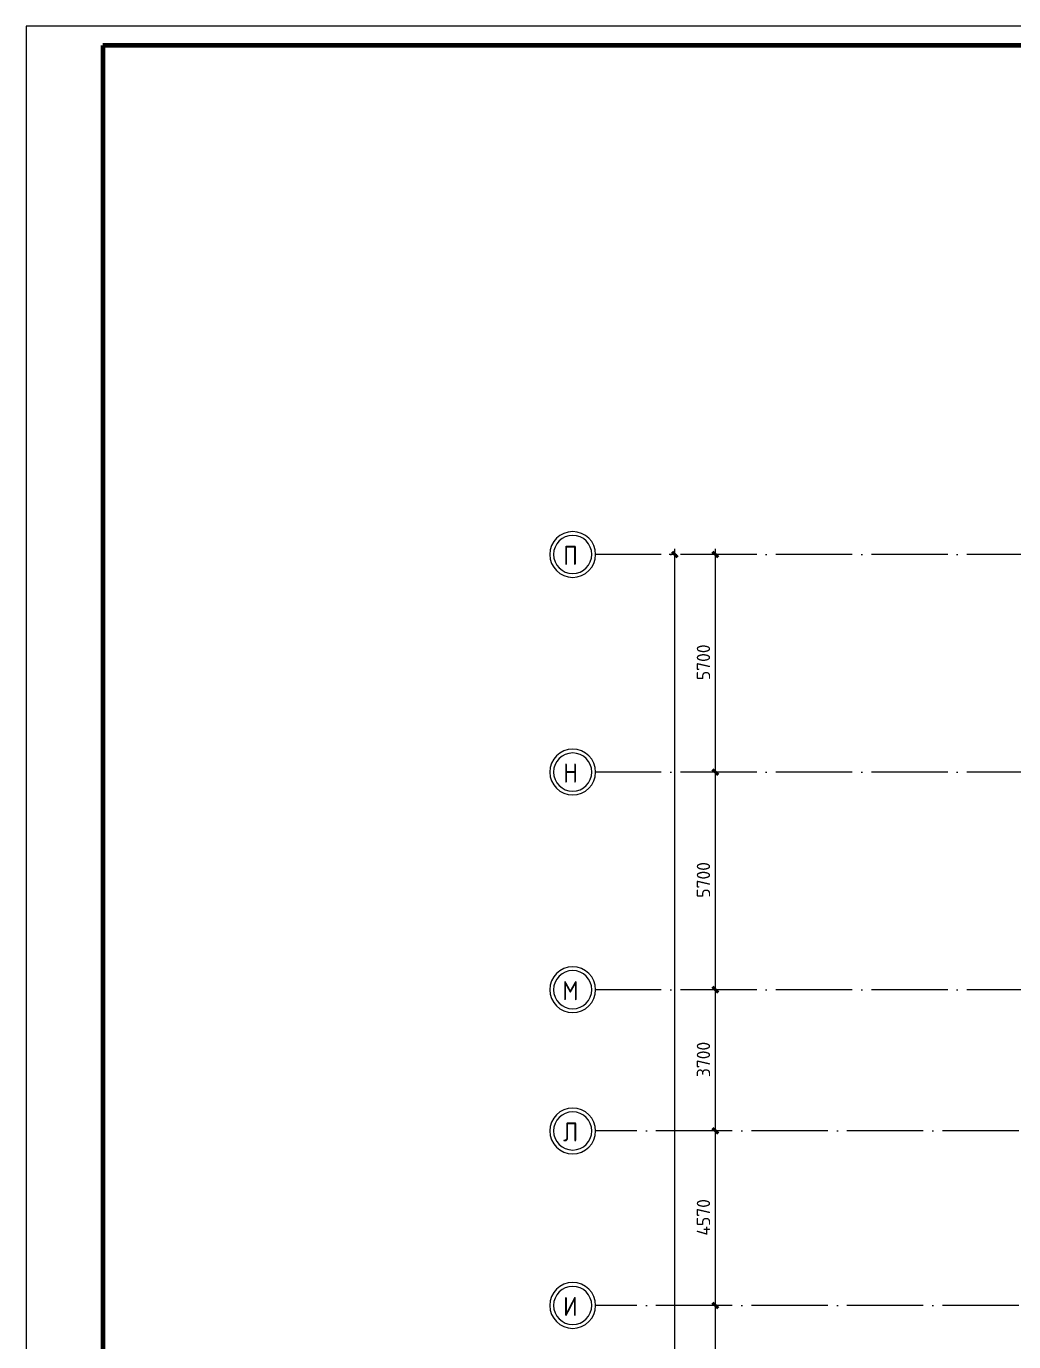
# Model space of a CAD drawing. Header units: millimetres. Extents: x -695119 to 412940, y -249585 to 622758.
# Drawn here: x -42483 to -16635, y 87415 to 121869 of the extents above; entities that cross this region are included whole.
import ezdxf

# ---------------------------------------------------------------- set-up
doc = ezdxf.new("R2010")
doc.units = ezdxf.units.MM
doc.linetypes.add('ADSK_Линия сетки', pattern=[25, 20, -2.5, 0, -2.5])
for name, color, linetype, lineweight in [('Оси', 252, 'Continuous', 9), ('ОФ_рамка', 8, 'Continuous', 60), ('Размеры', 7, 'Continuous', 9)]:
    doc.layers.add(name, color=color, linetype=linetype, lineweight=lineweight)
doc.styles.add('GOST Common_2', font='', dxfattribs={"width": 0.9, "height": 250})
doc.styles.add('GOST Common_4', font='', dxfattribs={"height": 7})
doc.styles.get('GOST Common_2').set_extended_font_data('GOST type B')
doc.styles.get('GOST Common_4').set_extended_font_data('GOST type B')

# ---------------------------------------------------------------- blocks, each defined once
blk = doc.blocks.new('1 этаж')
at = {"layer": 'Оси', "color": 251, "linetype": 'ADSK_Линия сетки', "ltscale": 100, "true_color": 0x636466}
for p, q in [((-808, 26858), (-72530, 26858)), ((-808, 21158), (-72530, 21158)), ((-808, 15458), (-72530, 15458)), ((-26450, 11758), (-72530, 11758)), ((-26450, 7188), (-72530, 7188))]:
    blk.add_line(p, q, dxfattribs=at)
at = {"layer": 'Оси', "color": 251, "lineweight": 20, "true_color": 0x636466}
for centre, radius, start, end in [((-73130, 26858), 600, 90, 270), ((-73130, 26858), 500, 90, 270), ((-73130, 26858), 600, 270, 90), ((-73130, 26858), 500, 270, 90), ((-73130, 21158), 600, 90, 270), ((-73130, 21158), 600, 270, 90), ((-73130, 21158), 500, 90, 270), ((-73130, 21158), 500, 270, 90), ((-73130, 15458), 600, 90, 270), ((-73130, 15458), 500, 90, 270), ((-73130, 15458), 600, 270, 90), ((-73130, 15458), 500, 270, 90), ((-73130, 11758), 600, 90, 270), ((-73130, 11758), 500, 90, 270), ((-73130, 11758), 600, 270, 90), ((-73130, 11758), 500, 270, 90), ((-73130, 7188), 600, 90, 270), ((-73130, 7188), 500, 90, 270), ((-73130, 7188), 600, 270, 90), ((-73130, 7188), 500, 270, 90)]:
    blk.add_arc(centre, radius, start, end, dxfattribs=at)
at = {"layer": 'Размеры', "color": 251, "lineweight": 40, "true_color": 0x636466}
for p, q in [((-70457, 26858), (-70528, 26929)), ((-69395, 26858), (-69466, 26929)), ((-70457, 26858), (-70387, 26788)), ((-69395, 26858), (-69324, 26788)), ((-69395, 21158), (-69466, 21229)), ((-69395, 21158), (-69466, 21229)), ((-69395, 21158), (-69324, 21088)), ((-69395, 21158), (-69324, 21088)), ((-69395, 15458), (-69466, 15529)), ((-69395, 15458), (-69466, 15529)), ((-69395, 15458), (-69324, 15388)), ((-69395, 15458), (-69324, 15388)), ((-69395, 11758), (-69466, 11829)), ((-69395, 11758), (-69466, 11829)), ((-69395, 11758), (-69324, 11688)), ((-69395, 11758), (-69324, 11688)), ((-69395, 7188), (-69466, 7259)), ((-69395, 7188), (-69466, 7259)), ((-69395, 7188), (-69324, 7118)), ((-69395, 7188), (-69324, 7118))]:
    blk.add_line(p, q, dxfattribs=at)
at = {"layer": 'Размеры', "color": 251, "lineweight": 20, "true_color": 0x636466}
for p, q in [((-70457, -20312), (-70457, 27008)), ((-69395, 21158), (-69395, 27008)), ((-70457, 26858), (-70607, 26858)), ((-70457, 26858), (-70407, 26858)), ((-69395, 26858), (-69545, 26858)), ((-69395, 26858), (-69345, 26858)), ((-69395, 21158), (-69545, 21158)), ((-69395, 21158), (-69545, 21158)), ((-69395, 15458), (-69395, 21158)), ((-69395, 21158), (-69345, 21158)), ((-69395, 21158), (-69345, 21158)), ((-69395, 15458), (-69545, 15458)), ((-69395, 15458), (-69545, 15458)), ((-69395, 11758), (-69395, 15458)), ((-69395, 15458), (-69345, 15458)), ((-69395, 15458), (-69345, 15458)), ((-69395, 11758), (-69545, 11758)), ((-69395, 11758), (-69545, 11758)), ((-69395, 7188), (-69395, 11758)), ((-69395, 11758), (-69345, 11758)), ((-69395, 11758), (-69345, 11758)), ((-69395, 7188), (-69545, 7188)), ((-69395, 7188), (-69545, 7188)), ((-69395, 3158), (-69395, 7188)), ((-69395, 7188), (-69345, 7188)), ((-69395, 7188), (-69345, 7188))]:
    blk.add_line(p, q, dxfattribs=at)
at = {"layer": 'Оси', "color": 251, "true_color": 0x636466, "style": 'GOST Common_2', "width": 0.9}
for s, p in [('П', (-73377, 26583)), ('Н', (-73377, 20883)), ('М', (-73401, 15183)), ('Л', (-73380, 11483)), ('И', (-73377, 6913))]:
    blk.add_text(s, height=500, dxfattribs=at).set_placement(p)
at = {"layer": 'Размеры', "color": 251, "lineweight": 20, "true_color": 0x636466, "char_height": 350, "attachment_point": 1, "rotation": 90, "line_spacing_factor": 1.022761, "style": 'GOST Common_4'}
for s, insert, width in [('5700', (-69882, 23567), 1059.58), ('5700', (-69882, 17867), 1059.58), ('3700', (-69882, 13167), 1059.58), ('4570', (-69882, 9017), 1095.38)]:
    blk.add_mtext(s, dxfattribs=dict(at, insert=insert, width=width))
blk = doc.blocks.new('А0')
at = {"layer": 'ОФ_рамка', "color": 0, "linetype": 'Continuous', "lineweight": 5, "ltscale": 100}
for points in [[(341068, -309617), (222168, -309617)], [(222168, -309617), (222168, -393717)]]:
    blk.add_lwpolyline(points, dxfattribs=at)
at = {"layer": 'ОФ_рамка', "color": 0, "linetype": 'Continuous', "ltscale": 100}
for points in [[(340568, -310117), (224168, -310117)], [(224168, -310117), (224168, -393217)]]:
    blk.add_lwpolyline(points, dxfattribs=at)

msp = doc.modelspace()

# ---------------------------------------------------------------- block references
msp.add_blockref('1 этаж', (44950.089, 81176.937))
at = {"layer": 'ОФ_рамка', "color": 0, "lineweight": -2}
msp.add_blockref('А0', (-264651.492, 431485.555), dxfattribs=at)

doc.saveas('drawing.dxf')
